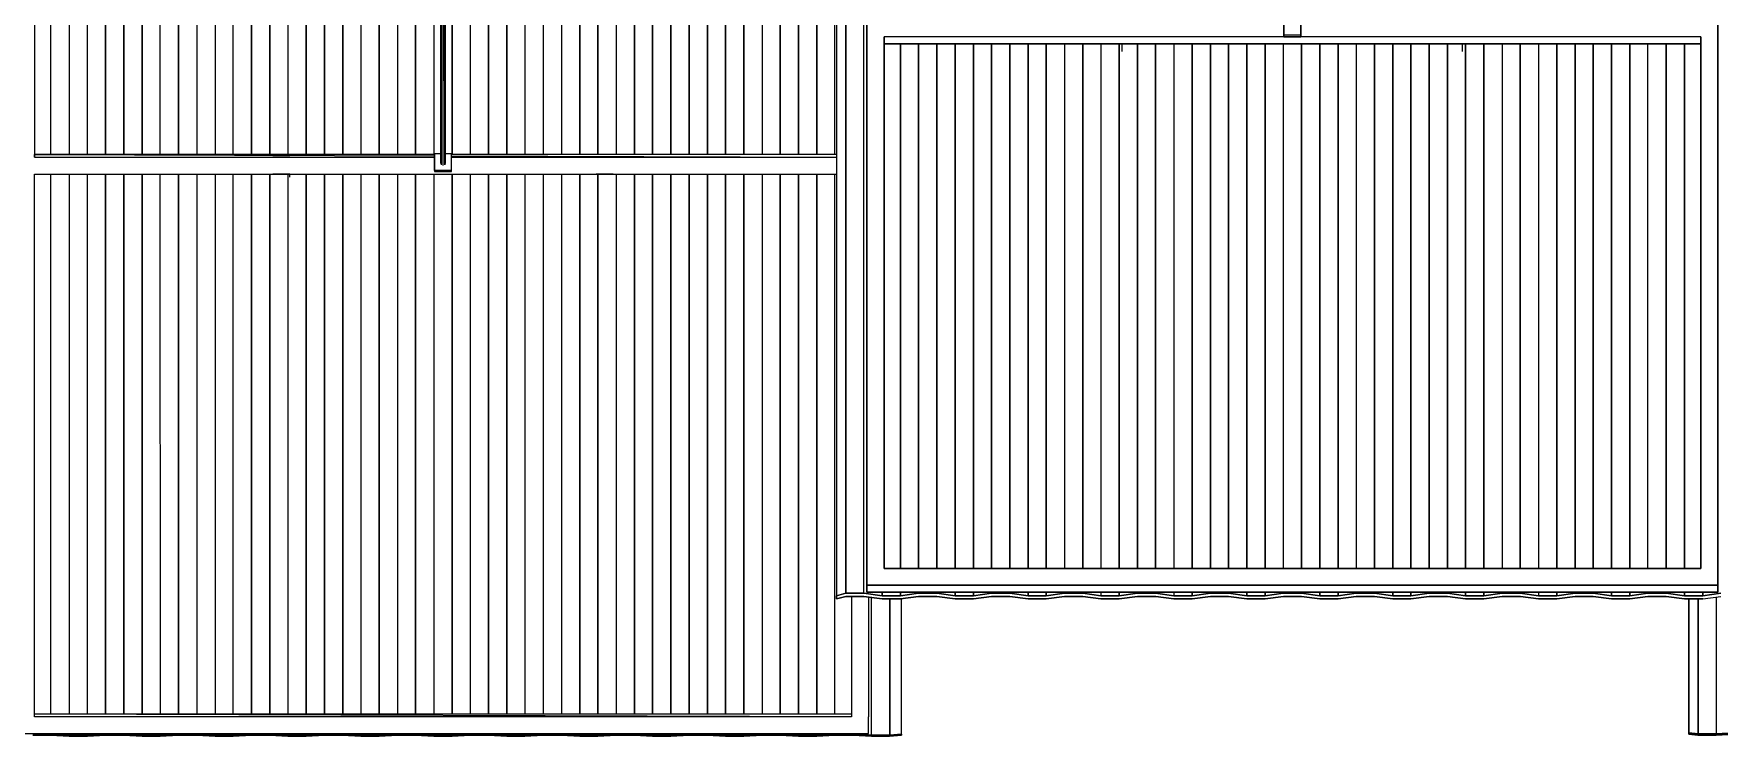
# Model space of a CAD drawing. Extents: x -32 to 51.8, y -51.6 to -5.5.
# Drawn here: x 5.35 to 13.27, y -51.56 to -48.26 of the extents above; entities that cross this region are included whole.
import ezdxf

# ---------------------------------------------------------------- set-up
doc = ezdxf.new("R2010")
doc.units = 0
doc.header["$MEASUREMENT"] = 0
doc.layers.get('0').update_dxf_attribs({"linetype": 'CONTINUOUS'})
doc.layers.add('hachures', color=5, linetype='CONTINUOUS')

msp = doc.modelspace()

# ---------------------------------------------------------------- linework, layer by layer
for p, q in [((9.1226, -43.7307), (9.1226, -50.9044)), ((9.1661, -50.8926), (9.1661, -43.7432)), ((7.2617, -44.4815), (7.2617, -48.8719)), ((7.2618, -44.4815), (7.265, -48.8787)), ((7.265, -44.4815), (7.265, -48.8787)), ((7.2651, -44.4815), (7.2729, -48.8816)), ((7.273, -44.4815), (7.2729, -48.8816)), ((7.2809, -48.8787), (7.2731, -44.4815)), ((7.2809, -44.4815), (7.2809, -48.8787)), ((7.2842, -48.8719), (7.2809, -44.4815)), ((7.2842, -48.8719), (7.2842, -44.4815)), ((5.3528, -46.2122), (5.3528, -48.8425)), ((7.3157, -46.2122), (7.3157, -48.83)), ((9.1157, -48.83), (9.1157, -46.2122)), ((9.2662, -48.2774), (9.2662, -48.1993)), ((9.2662, -48.1993), (9.2662, -48.2774)), ((9.2662, -48.2316), (9.2662, -48.3097)), ((9.2662, -48.3097), (9.2662, -48.2316)), ((11.2262, -48.2683), (11.2262, -48.1902)), ((11.2262, -48.1902), (11.2262, -48.2683)), ((11.2262, -48.1993), (11.2262, -48.2774)), ((11.3062, -48.1902), (11.3062, -48.2683)), ((11.3062, -48.2683), (11.3062, -48.1902)), ((13.2662, -48.2774), (13.2662, -48.1993)), ((13.2662, -48.1993), (13.2662, -48.2775)), ((9.2662, -50.7768), (9.2662, -48.2774)), ((9.2662, -48.2774), (9.2662, -50.7768)), ((9.2662, -48.3097), (9.2662, -50.8091)), ((9.2662, -50.8091), (9.2662, -48.3097)), ((13.1862, -48.2774), (9.3462, -48.2774)), ((9.3462, -48.2774), (9.3462, -50.7768)), ((9.3462, -50.7768), (9.3462, -48.2774)), ((13.1862, -48.3097), (9.3462, -48.3097)), ((9.3462, -48.3097), (13.1862, -48.3097)), ((10.4662, -48.3457), (10.4662, -48.3097)), ((10.5462, -48.3097), (10.4662, -48.3097)), ((11.2262, -48.2774), (11.2262, -48.2683)), ((11.2262, -48.2683), (11.3062, -48.2683)), ((11.2262, -48.2683), (11.2262, -48.2774)), ((11.2262, -48.2774), (11.3062, -48.2774)), ((11.3062, -48.2683), (11.3062, -48.2774)), ((11.3062, -48.2774), (11.3062, -48.2683)), ((11.9862, -48.3097), (12.0662, -48.3097)), ((12.0662, -48.3097), (11.9862, -48.3097)), ((12.0662, -48.3457), (12.0662, -48.3097)), ((13.1862, -50.7768), (13.1862, -48.2774)), ((13.1862, -48.2774), (13.1862, -48.3097)), ((13.1862, -48.3097), (13.1862, -48.2774)), ((13.1862, -48.2774), (13.1862, -50.7768)), ((13.1862, -48.3097), (13.1862, -50.7768)), ((13.1862, -50.7768), (13.1862, -48.3097)), ((13.2662, -50.7768), (13.2662, -48.2774)), ((13.2662, -48.2775), (13.2662, -50.7769)), ((7.2328, -48.83), (5.3528, -48.83)), ((5.3528, -48.83), (7.2328, -48.8361)), ((5.3528, -48.8425), (5.3528, -48.83)), ((5.3528, -48.8425), (7.2328, -48.8425)), ((6.4728, -48.8425), (6.5528, -48.8425)), ((6.5528, -48.8425), (6.4728, -48.8425)), ((7.2617, -48.8265), (7.2328, -48.8265)), ((7.2328, -48.8265), (7.2328, -48.9062)), ((7.2328, -48.9062), (7.2328, -48.8265)), ((7.3128, -48.8265), (7.2842, -48.8265)), ((7.3128, -48.9062), (7.3128, -48.8265)), ((9.1226, -48.83), (7.3128, -48.83)), ((7.3128, -48.8364), (9.1226, -48.8422)), ((7.3128, -48.8425), (9.1226, -48.8425)), ((7.9928, -48.8425), (8.0728, -48.8425)), ((7.9928, -48.8425), (7.9928, -48.8425)), ((5.3528, -48.9222), (9.1226, -48.9222)), ((5.3528, -51.4727), (5.3528, -48.9222)), ((6.5528, -48.9222), (6.4728, -48.9222)), ((6.5528, -48.9361), (6.5528, -48.9222)), ((7.2328, -48.9062), (7.2328, -48.9097)), ((7.2328, -48.9062), (7.3128, -48.9062)), ((7.3128, -48.9062), (7.2328, -48.9062)), ((7.2328, -48.9097), (7.3128, -48.9097)), ((7.3128, -48.9097), (7.2328, -48.9097)), ((7.3128, -48.9097), (7.3128, -48.9062)), ((8.0728, -48.9222), (7.9928, -48.9222)), ((9.2662, -50.855), (9.2662, -50.7768)), ((9.2662, -50.7768), (9.2662, -50.855)), ((9.3462, -50.7768), (13.1862, -50.7768)), ((13.1862, -50.7768), (9.3462, -50.7768)), ((13.2662, -50.855), (13.2662, -50.7768)), ((13.2662, -50.7769), (13.2662, -50.855)), ((9.2662, -50.8091), (9.2662, -50.8873)), ((9.2662, -50.8873), (9.2662, -50.8091)), ((9.3462, -50.855), (9.2662, -50.855)), ((9.2662, -50.855), (9.2662, -50.8873)), ((9.2662, -50.8873), (9.2662, -50.855)), ((9.2662, -50.855), (9.3462, -50.855)), ((13.1862, -50.855), (9.3462, -50.855)), ((9.3462, -50.855), (13.1862, -50.855)), ((13.2662, -50.855), (13.1862, -50.855)), ((13.1862, -50.855), (13.2662, -50.855)), ((13.2662, -50.8873), (13.2662, -50.855)), ((13.2662, -50.855), (13.2662, -50.8873)), ((9.1226, -50.9044), (9.1661, -50.8926)), ((9.1661, -50.8926), (9.1226, -50.9044)), ((9.1227, -50.9194), (9.1226, -50.9044)), ((9.1226, -50.9044), (9.1227, -50.9195)), ((9.1662, -50.9077), (9.1227, -50.9194)), ((9.1227, -50.9195), (9.1662, -50.9077)), ((9.1227, -50.9194), (9.1227, -50.9195)), ((9.1661, -50.8926), (9.2518, -50.8926)), ((9.2518, -50.8926), (9.1661, -50.8926)), ((9.1661, -50.8926), (9.1661, -50.8926)), ((9.2519, -50.9077), (9.1662, -50.9077)), ((9.1662, -50.9077), (9.1662, -50.9077)), ((9.1662, -50.9077), (9.2519, -50.9077)), ((9.1928, -50.9077), (9.1928, -51.4602)), ((9.2518, -50.8926), (9.3375, -50.9044)), ((9.3375, -50.9044), (9.2518, -50.8926)), ((9.3376, -50.9194), (9.2519, -50.9077)), ((9.2519, -50.9077), (9.2519, -50.9077)), ((9.2519, -50.9077), (9.3376, -50.9195)), ((9.2662, -50.8873), (9.3462, -50.8873)), ((9.3462, -50.8873), (9.2662, -50.8873)), ((9.2728, -50.9106), (9.2728, -51.4727)), ((9.3375, -50.9044), (9.4232, -50.9044)), ((9.4232, -50.9044), (9.3375, -50.9044)), ((9.3375, -50.9044), (9.3375, -50.9044)), ((9.4234, -50.9194), (9.3376, -50.9194)), ((9.3376, -50.9195), (9.3376, -50.9194)), ((9.3376, -50.9195), (9.4234, -50.9195)), ((9.3462, -50.8873), (13.1862, -50.8873)), ((13.1862, -50.8873), (9.3462, -50.8873)), ((9.3728, -51.5591), (9.3728, -50.9195)), ((9.4232, -50.9044), (9.5089, -50.8926)), ((9.5089, -50.8926), (9.4232, -50.9044)), ((9.4232, -50.9044), (9.4232, -50.9044)), ((9.5091, -50.9077), (9.4234, -50.9194)), ((9.4234, -50.9195), (9.5091, -50.9077)), ((9.4234, -50.9194), (9.4234, -50.9195)), ((9.4281, -51.5545), (9.4281, -50.9188)), ((9.5089, -50.8926), (9.5947, -50.8926)), ((9.5947, -50.8926), (9.5089, -50.8926)), ((9.5089, -50.8926), (9.5089, -50.8926)), ((9.5948, -50.9077), (9.5091, -50.9077)), ((9.5091, -50.9077), (9.5091, -50.9077)), ((9.5091, -50.9077), (9.5091, -50.9077)), ((9.5091, -50.9077), (9.5948, -50.9077)), ((9.5947, -50.8926), (9.6804, -50.9044)), ((9.5947, -50.8926), (9.5947, -50.8926)), ((9.6804, -50.9044), (9.5947, -50.8926)), ((9.6805, -50.9194), (9.5948, -50.9077)), ((9.5948, -50.9077), (9.5948, -50.9077)), ((9.5948, -50.9077), (9.6805, -50.9195)), ((9.5948, -50.9077), (9.5948, -50.9077)), ((9.6804, -50.9044), (9.7661, -50.9044)), ((9.6804, -50.9044), (9.6804, -50.9044)), ((9.7661, -50.9044), (9.6804, -50.9044)), ((9.7662, -50.9194), (9.6805, -50.9194)), ((9.6805, -50.9195), (9.6805, -50.9194)), ((9.6805, -50.9194), (9.6805, -50.9195)), ((9.6805, -50.9195), (9.7662, -50.9195)), ((9.7661, -50.9044), (9.8518, -50.8926)), ((9.8518, -50.8926), (9.7661, -50.9044)), ((9.7661, -50.9044), (9.7661, -50.9044)), ((9.8519, -50.9077), (9.7662, -50.9194)), ((9.7662, -50.9195), (9.8519, -50.9077)), ((9.7662, -50.9195), (9.7662, -50.9194)), ((9.7662, -50.9194), (9.7662, -50.9195)), ((9.8518, -50.8926), (9.9375, -50.8926)), ((9.8518, -50.8926), (9.8518, -50.8926)), ((9.9375, -50.8926), (9.8518, -50.8926)), ((9.9376, -50.9077), (9.8519, -50.9077)), ((9.8519, -50.9077), (9.8519, -50.9077)), ((9.8519, -50.9077), (9.9376, -50.9077)), ((9.9375, -50.8926), (10.0232, -50.9044)), ((9.9375, -50.8926), (9.9375, -50.8926)), ((10.0232, -50.9044), (9.9375, -50.8926)), ((10.0234, -50.9194), (9.9376, -50.9077)), ((9.9376, -50.9077), (9.9376, -50.9077)), ((9.9376, -50.9077), (9.9376, -50.9077)), ((9.9376, -50.9077), (10.0234, -50.9195)), ((10.0232, -50.9044), (10.1089, -50.9044)), ((10.0232, -50.9044), (10.0232, -50.9044)), ((10.1089, -50.9044), (10.0232, -50.9044)), ((10.1091, -50.9194), (10.0234, -50.9194)), ((10.0234, -50.9195), (10.0234, -50.9194)), ((10.0234, -50.9194), (10.0234, -50.9195)), ((10.0234, -50.9195), (10.1091, -50.9195)), ((10.1089, -50.9044), (10.1947, -50.8926)), ((10.1947, -50.8926), (10.1089, -50.9044)), ((10.1089, -50.9044), (10.1089, -50.9044)), ((10.1948, -50.9077), (10.1091, -50.9194)), ((10.1091, -50.9195), (10.1948, -50.9077)), ((10.1091, -50.9195), (10.1091, -50.9194)), ((10.1091, -50.9194), (10.1091, -50.9195)), ((10.1947, -50.8926), (10.2804, -50.8926)), ((10.2804, -50.8926), (10.1947, -50.8926)), ((10.2805, -50.9077), (10.1948, -50.9077)), ((10.1948, -50.9077), (10.1948, -50.9077)), ((10.1948, -50.9077), (10.2805, -50.9077)), ((10.2804, -50.8926), (10.3661, -50.9044)), ((10.2804, -50.8926), (10.2804, -50.8926)), ((10.3661, -50.9044), (10.2804, -50.8926)), ((10.3662, -50.9194), (10.2805, -50.9077)), ((10.2805, -50.9077), (10.2805, -50.9077)), ((10.2805, -50.9077), (10.2805, -50.9077)), ((10.2805, -50.9077), (10.3662, -50.9195)), ((10.3661, -50.9044), (10.4518, -50.9044)), ((10.4518, -50.9044), (10.3661, -50.9044)), ((10.4519, -50.9194), (10.3662, -50.9194)), ((10.3662, -50.9195), (10.3662, -50.9194)), ((10.3662, -50.9194), (10.3662, -50.9195)), ((10.3662, -50.9195), (10.4519, -50.9195)), ((10.4518, -50.9044), (10.5375, -50.8926)), ((10.5375, -50.8926), (10.4518, -50.9044)), ((10.4518, -50.9044), (10.4518, -50.9044)), ((10.5376, -50.9077), (10.4519, -50.9194)), ((10.4519, -50.9195), (10.5376, -50.9077)), ((10.4519, -50.9195), (10.4519, -50.9194)), ((10.4519, -50.9194), (10.4519, -50.9195)), ((10.5375, -50.8926), (10.6232, -50.8926)), ((10.5375, -50.8926), (10.5375, -50.8926)), ((10.6232, -50.8926), (10.5375, -50.8926)), ((10.6234, -50.9077), (10.5376, -50.9077)), ((10.5376, -50.9077), (10.5376, -50.9077)), ((10.5376, -50.9077), (10.5376, -50.9077)), ((10.5376, -50.9077), (10.6234, -50.9077)), ((10.6232, -50.8926), (10.709, -50.9044)), ((10.6232, -50.8926), (10.6232, -50.8926)), ((10.709, -50.9044), (10.6232, -50.8926)), ((10.7091, -50.9194), (10.6234, -50.9077)), ((10.6234, -50.9077), (10.6234, -50.9077)), ((10.6234, -50.9077), (10.6234, -50.9077)), ((10.6234, -50.9077), (10.7091, -50.9195)), ((10.709, -50.9044), (10.7947, -50.9044)), ((10.7947, -50.9044), (10.709, -50.9044)), ((10.7948, -50.9194), (10.7091, -50.9194)), ((10.7091, -50.9195), (10.7091, -50.9194)), ((10.7091, -50.9194), (10.7091, -50.9195)), ((10.7091, -50.9195), (10.7948, -50.9195)), ((10.7947, -50.9044), (10.8804, -50.8926)), ((10.8804, -50.8926), (10.7947, -50.9044)), ((10.7947, -50.9044), (10.7947, -50.9044)), ((10.8805, -50.9077), (10.7948, -50.9194)), ((10.7948, -50.9195), (10.8805, -50.9077)), ((10.7948, -50.9195), (10.7948, -50.9194)), ((10.7948, -50.9194), (10.7948, -50.9195)), ((10.8804, -50.8926), (10.9661, -50.8926)), ((10.8804, -50.8926), (10.8804, -50.8926)), ((10.9661, -50.8926), (10.8804, -50.8926)), ((10.9662, -50.9077), (10.8805, -50.9077)), ((10.8805, -50.9077), (10.8805, -50.9077)), ((10.8805, -50.9077), (10.8805, -50.9077)), ((10.8805, -50.9077), (10.9662, -50.9077)), ((10.9661, -50.8926), (11.0518, -50.9044)), ((10.9661, -50.8926), (10.9661, -50.8926)), ((11.0518, -50.9044), (10.9661, -50.8926)), ((11.0519, -50.9194), (10.9662, -50.9077)), ((10.9662, -50.9077), (10.9662, -50.9077)), ((10.9662, -50.9077), (10.9662, -50.9077)), ((10.9662, -50.9077), (11.0519, -50.9195)), ((11.0518, -50.9044), (11.1375, -50.9044)), ((11.0518, -50.9044), (11.0518, -50.9044)), ((11.1375, -50.9044), (11.0518, -50.9044)), ((11.1376, -50.9194), (11.0519, -50.9194)), ((11.0519, -50.9195), (11.0519, -50.9194)), ((11.0519, -50.9195), (11.1376, -50.9195)), ((11.1375, -50.9044), (11.2232, -50.8926)), ((11.2232, -50.8926), (11.1375, -50.9044)), ((11.1375, -50.9044), (11.1375, -50.9044)), ((11.2234, -50.9077), (11.1376, -50.9194)), ((11.1376, -50.9195), (11.2234, -50.9077)), ((11.1376, -50.9195), (11.1376, -50.9194)), ((11.1376, -50.9194), (11.1376, -50.9195)), ((11.2232, -50.8926), (11.309, -50.8926)), ((11.309, -50.8926), (11.2232, -50.8926)), ((11.3091, -50.9077), (11.2234, -50.9077)), ((11.2234, -50.9077), (11.2234, -50.9077)), ((11.2234, -50.9077), (11.3091, -50.9077)), ((11.309, -50.8926), (11.3947, -50.9044)), ((11.309, -50.8926), (11.309, -50.8926)), ((11.3947, -50.9044), (11.309, -50.8926)), ((11.3948, -50.9195), (11.3091, -50.9077)), ((11.3091, -50.9077), (11.3091, -50.9077)), ((11.3091, -50.9077), (11.3091, -50.9077)), ((11.3091, -50.9077), (11.3948, -50.9195)), ((11.3947, -50.9044), (11.4804, -50.9044)), ((11.3947, -50.9044), (11.3947, -50.9044)), ((11.4804, -50.9044), (11.3947, -50.9044)), ((11.4805, -50.9195), (11.3948, -50.9195)), ((11.3948, -50.9195), (11.3948, -50.9195)), ((11.3948, -50.9195), (11.4805, -50.9195)), ((11.4804, -50.9044), (11.5661, -50.8926)), ((11.5661, -50.8926), (11.4804, -50.9044)), ((11.4804, -50.9044), (11.4804, -50.9044)), ((11.5662, -50.9077), (11.4805, -50.9195)), ((11.4805, -50.9195), (11.5662, -50.9077)), ((11.4805, -50.9195), (11.4805, -50.9195)), ((11.4805, -50.9195), (11.4805, -50.9195)), ((11.5661, -50.8926), (11.6518, -50.8926)), ((11.6518, -50.8926), (11.5661, -50.8926)), ((11.6519, -50.9077), (11.5662, -50.9077)), ((11.5662, -50.9077), (11.5662, -50.9077)), ((11.5662, -50.9077), (11.5662, -50.9077)), ((11.5662, -50.9077), (11.6519, -50.9077)), ((11.6518, -50.8926), (11.7375, -50.9044)), ((11.6518, -50.8926), (11.6518, -50.8926)), ((11.7375, -50.9044), (11.6518, -50.8926)), ((11.7376, -50.9195), (11.6519, -50.9077)), ((11.6519, -50.9077), (11.6519, -50.9077)), ((11.6519, -50.9077), (11.6519, -50.9077)), ((11.6519, -50.9077), (11.7376, -50.9195)), ((11.7375, -50.9044), (11.8232, -50.9044)), ((11.7375, -50.9044), (11.7375, -50.9044)), ((11.8232, -50.9044), (11.7375, -50.9044)), ((11.8234, -50.9195), (11.7376, -50.9195)), ((11.7376, -50.9195), (11.7376, -50.9195)), ((11.7376, -50.9195), (11.8234, -50.9195)), ((11.8232, -50.9044), (11.909, -50.8926)), ((11.909, -50.8926), (11.8232, -50.9044)), ((11.8232, -50.9044), (11.8232, -50.9044)), ((11.9091, -50.9077), (11.8234, -50.9195)), ((11.8234, -50.9195), (11.9091, -50.9077)), ((11.8234, -50.9195), (11.8234, -50.9195)), ((11.8234, -50.9195), (11.8234, -50.9195)), ((11.909, -50.8926), (11.9947, -50.8926)), ((11.909, -50.8926), (11.909, -50.8926)), ((11.9947, -50.8926), (11.909, -50.8926)), ((11.9948, -50.9077), (11.9091, -50.9077)), ((11.9091, -50.9077), (11.9091, -50.9077)), ((11.9091, -50.9077), (11.9091, -50.9077)), ((11.9091, -50.9077), (11.9948, -50.9077)), ((11.9947, -50.8926), (12.0804, -50.9044)), ((11.9947, -50.8926), (11.9947, -50.8926)), ((12.0804, -50.9044), (11.9947, -50.8926)), ((12.0805, -50.9195), (11.9948, -50.9077)), ((11.9948, -50.9077), (11.9948, -50.9077)), ((11.9948, -50.9077), (11.9948, -50.9077)), ((11.9948, -50.9077), (12.0805, -50.9195)), ((12.0804, -50.9044), (12.1661, -50.9044)), ((12.0804, -50.9044), (12.0804, -50.9044)), ((12.1661, -50.9044), (12.0804, -50.9044)), ((12.1662, -50.9195), (12.0805, -50.9195)), ((12.0805, -50.9195), (12.0805, -50.9195)), ((12.0805, -50.9195), (12.0805, -50.9195)), ((12.0805, -50.9195), (12.1662, -50.9195)), ((12.1661, -50.9044), (12.2518, -50.8926)), ((12.2518, -50.8926), (12.1661, -50.9044)), ((12.1661, -50.9044), (12.1661, -50.9044)), ((12.2519, -50.9077), (12.1662, -50.9195)), ((12.1662, -50.9195), (12.2519, -50.9077)), ((12.1662, -50.9195), (12.1662, -50.9195)), ((12.1662, -50.9195), (12.1662, -50.9195)), ((12.2518, -50.8926), (12.3375, -50.8926)), ((12.3375, -50.8926), (12.2518, -50.8926)), ((12.3376, -50.9077), (12.2519, -50.9077)), ((12.2519, -50.9077), (12.2519, -50.9077)), ((12.2519, -50.9077), (12.3376, -50.9077)), ((12.3375, -50.8926), (12.4232, -50.9044)), ((12.3375, -50.8926), (12.3375, -50.8926)), ((12.4232, -50.9044), (12.3375, -50.8926)), ((12.4234, -50.9195), (12.3376, -50.9077)), ((12.3376, -50.9077), (12.3376, -50.9077)), ((12.3376, -50.9077), (12.3376, -50.9077)), ((12.3376, -50.9077), (12.4234, -50.9195)), ((12.4232, -50.9044), (12.509, -50.9044)), ((12.509, -50.9044), (12.4232, -50.9044)), ((12.5091, -50.9195), (12.4234, -50.9195)), ((12.4234, -50.9195), (12.4234, -50.9195)), ((12.4234, -50.9195), (12.4234, -50.9195)), ((12.4234, -50.9195), (12.5091, -50.9195)), ((12.509, -50.9044), (12.5947, -50.8926)), ((12.5947, -50.8926), (12.509, -50.9044)), ((12.509, -50.9044), (12.509, -50.9044)), ((12.5948, -50.9077), (12.5091, -50.9195)), ((12.5091, -50.9195), (12.5948, -50.9077)), ((12.5091, -50.9195), (12.5091, -50.9195)), ((12.5091, -50.9195), (12.5091, -50.9195)), ((12.5947, -50.8926), (12.6804, -50.8926)), ((12.5947, -50.8926), (12.5947, -50.8926)), ((12.6804, -50.8926), (12.5947, -50.8926)), ((12.6805, -50.9077), (12.5948, -50.9077)), ((12.5948, -50.9077), (12.5948, -50.9077)), ((12.5948, -50.9077), (12.5948, -50.9077)), ((12.5948, -50.9077), (12.6805, -50.9077)), ((12.6804, -50.8926), (12.7661, -50.9044)), ((12.6804, -50.8926), (12.6804, -50.8926)), ((12.7661, -50.9044), (12.6804, -50.8926)), ((12.7662, -50.9195), (12.6805, -50.9077)), ((12.6805, -50.9077), (12.6805, -50.9077)), ((12.6805, -50.9077), (12.6805, -50.9077)), ((12.6805, -50.9077), (12.7662, -50.9195)), ((12.7661, -50.9044), (12.8518, -50.9044)), ((12.7661, -50.9044), (12.7661, -50.9044)), ((12.8518, -50.9044), (12.7661, -50.9044)), ((12.8519, -50.9195), (12.7662, -50.9195)), ((12.7662, -50.9195), (12.7662, -50.9195)), ((12.7662, -50.9195), (12.7662, -50.9195)), ((12.7662, -50.9195), (12.8519, -50.9195)), ((12.8518, -50.9044), (12.9375, -50.8926)), ((12.9375, -50.8926), (12.8518, -50.9044)), ((12.8518, -50.9044), (12.8518, -50.9044)), ((12.9376, -50.9077), (12.8519, -50.9195)), ((12.8519, -50.9195), (12.9376, -50.9077)), ((12.8519, -50.9195), (12.8519, -50.9195)), ((12.8519, -50.9195), (12.8519, -50.9195)), ((12.9375, -50.8926), (13.0232, -50.8926)), ((13.0232, -50.8926), (12.9375, -50.8926)), ((13.0234, -50.9077), (12.9376, -50.9077)), ((12.9376, -50.9077), (12.9376, -50.9077)), ((12.9376, -50.9077), (13.0234, -50.9077)), ((13.0232, -50.8926), (13.109, -50.9044)), ((13.0232, -50.8926), (13.0232, -50.8926)), ((13.109, -50.9044), (13.0232, -50.8926)), ((13.1091, -50.9195), (13.0234, -50.9077)), ((13.0234, -50.9077), (13.0234, -50.9077)), ((13.0234, -50.9077), (13.0234, -50.9077)), ((13.0234, -50.9077), (13.1091, -50.9195)), ((13.109, -50.9044), (13.1947, -50.9044)), ((13.109, -50.9044), (13.109, -50.9044)), ((13.1947, -50.9044), (13.109, -50.9044)), ((13.1948, -50.9195), (13.1091, -50.9195)), ((13.1091, -50.9195), (13.1091, -50.9195)), ((13.1091, -50.9195), (13.1091, -50.9195)), ((13.1091, -50.9195), (13.1948, -50.9195)), ((13.1292, -51.5549), (13.1292, -50.9195)), ((13.1294, -50.9195), (13.1294, -51.5483)), ((13.1294, -51.5483), (13.1294, -50.9195)), ((13.1728, -51.5534), (13.1728, -50.9195)), ((13.1862, -50.8873), (13.2662, -50.8873)), ((13.2662, -50.8873), (13.1862, -50.8873)), ((13.1947, -50.9044), (13.2804, -50.8926)), ((13.2804, -50.8926), (13.1947, -50.9044)), ((13.1947, -50.9044), (13.1947, -50.9044)), ((13.1948, -50.9195), (13.2805, -50.9077)), ((13.1948, -50.9195), (13.1948, -50.9195)), ((13.1948, -50.9195), (13.1948, -50.9195)), ((13.2662, -50.8873), (13.2662, -50.8873)), ((13.2662, -50.8873), (13.2662, -50.8873)), ((9.1928, -51.4602), (5.3528, -51.4602)), ((9.1928, -51.4727), (5.3528, -51.4602)), ((5.3528, -51.4727), (5.3528, -51.4602)), ((9.1928, -51.4727), (5.3528, -51.4727)), ((9.1928, -51.4602), (9.1928, -51.4727)), ((9.2728, -51.5524), (9.2728, -51.4727)), ((5.2728, -51.5524), (5.3528, -51.5524)), ((5.4298, -51.5603), (5.3441, -51.5603)), ((5.3441, -51.5604), (5.4298, -51.5604)), ((5.3443, -51.5545), (5.43, -51.5545)), ((5.43, -51.5545), (5.3443, -51.5545)), ((5.3528, -51.5524), (9.1928, -51.5524)), ((5.5156, -51.5649), (5.4298, -51.5603)), ((5.4298, -51.5604), (5.4298, -51.5603)), ((5.4298, -51.5603), (5.4298, -51.5604)), ((5.4298, -51.5604), (5.5156, -51.5649)), ((5.43, -51.5545), (5.5157, -51.559)), ((5.5157, -51.5591), (5.43, -51.5545)), ((5.6013, -51.5649), (5.5156, -51.5649)), ((5.5156, -51.5649), (5.5156, -51.5649)), ((5.5156, -51.5649), (5.5156, -51.5649)), ((5.5156, -51.5649), (5.6013, -51.5649)), ((5.5157, -51.559), (5.6014, -51.559)), ((5.6014, -51.5591), (5.5157, -51.5591)), ((5.687, -51.5603), (5.6013, -51.5649)), ((5.6013, -51.5649), (5.687, -51.5604)), ((5.6013, -51.5649), (5.6013, -51.5649)), ((5.6013, -51.5649), (5.6013, -51.5649)), ((5.6014, -51.559), (5.6871, -51.5545)), ((5.6871, -51.5545), (5.6014, -51.5591)), ((5.7727, -51.5603), (5.687, -51.5603)), ((5.687, -51.5604), (5.687, -51.5603)), ((5.687, -51.5604), (5.7727, -51.5604)), ((5.6871, -51.5545), (5.7728, -51.5545)), ((5.7728, -51.5545), (5.6871, -51.5545)), ((5.8584, -51.5649), (5.7727, -51.5603)), ((5.7727, -51.5604), (5.7727, -51.5603)), ((5.7727, -51.5603), (5.7727, -51.5604)), ((5.7727, -51.5604), (5.8584, -51.5649)), ((5.7728, -51.5545), (5.8585, -51.559)), ((5.8585, -51.5591), (5.7728, -51.5545)), ((5.9441, -51.5649), (5.8584, -51.5649)), ((5.8584, -51.5649), (5.8584, -51.5649)), ((5.8584, -51.5649), (5.9441, -51.5649)), ((5.8585, -51.559), (5.9443, -51.559)), ((5.9443, -51.5591), (5.8585, -51.5591)), ((6.0298, -51.5603), (5.9441, -51.5649)), ((5.9441, -51.5649), (6.0298, -51.5604)), ((5.9441, -51.5649), (5.9441, -51.5649)), ((5.9441, -51.5649), (5.9441, -51.5649)), ((5.9443, -51.559), (6.03, -51.5545)), ((6.03, -51.5545), (5.9443, -51.5591)), ((6.1156, -51.5603), (6.0298, -51.5603)), ((6.0298, -51.5604), (6.0298, -51.5603)), ((6.0298, -51.5603), (6.0298, -51.5604)), ((6.0298, -51.5604), (6.1156, -51.5604)), ((6.03, -51.5545), (6.1157, -51.5545)), ((6.1157, -51.5545), (6.03, -51.5545)), ((6.2013, -51.5649), (6.1156, -51.5603)), ((6.1156, -51.5603), (6.1156, -51.5604)), ((6.1156, -51.5604), (6.1156, -51.5603)), ((6.1156, -51.5604), (6.2013, -51.5649)), ((6.1157, -51.5545), (6.2014, -51.559)), ((6.2014, -51.5591), (6.1157, -51.5545)), ((6.287, -51.5649), (6.2013, -51.5649)), ((6.2013, -51.5649), (6.2013, -51.5649)), ((6.2013, -51.5649), (6.287, -51.5649)), ((6.2014, -51.559), (6.2871, -51.559)), ((6.2871, -51.5591), (6.2014, -51.5591)), ((6.3727, -51.5603), (6.287, -51.5649)), ((6.287, -51.5649), (6.3727, -51.5604)), ((6.287, -51.5649), (6.287, -51.5649)), ((6.287, -51.5649), (6.287, -51.5649)), ((6.2871, -51.559), (6.3728, -51.5545)), ((6.3728, -51.5545), (6.2871, -51.5591)), ((6.4584, -51.5603), (6.3727, -51.5603)), ((6.3727, -51.5604), (6.3727, -51.5603)), ((6.3727, -51.5603), (6.3727, -51.5604)), ((6.3727, -51.5604), (6.4584, -51.5604)), ((6.3728, -51.5545), (6.4585, -51.5545)), ((6.4585, -51.5545), (6.3728, -51.5545)), ((6.5441, -51.5649), (6.4584, -51.5603)), ((6.4584, -51.5603), (6.4584, -51.5604)), ((6.4584, -51.5604), (6.4584, -51.5603)), ((6.4584, -51.5604), (6.5441, -51.5649)), ((6.4585, -51.5545), (6.5443, -51.559)), ((6.5443, -51.5591), (6.4585, -51.5545)), ((6.6298, -51.5649), (6.5441, -51.5649)), ((6.5441, -51.5649), (6.5441, -51.5649)), ((6.5441, -51.5649), (6.6298, -51.5649)), ((6.5443, -51.559), (6.63, -51.559)), ((6.63, -51.5591), (6.5443, -51.5591)), ((6.7156, -51.5603), (6.6298, -51.5649)), ((6.6298, -51.5649), (6.7156, -51.5604)), ((6.6298, -51.5649), (6.6298, -51.5649)), ((6.63, -51.559), (6.7157, -51.5545)), ((6.7157, -51.5545), (6.63, -51.5591)), ((6.8013, -51.5603), (6.7156, -51.5603)), ((6.7156, -51.5603), (6.7156, -51.5604)), ((6.7156, -51.5604), (6.8013, -51.5604)), ((6.7157, -51.5545), (6.8014, -51.5545)), ((6.8014, -51.5545), (6.7157, -51.5545)), ((6.887, -51.5649), (6.8013, -51.5603)), ((6.8013, -51.5604), (6.8013, -51.5603)), ((6.8013, -51.5603), (6.8013, -51.5604)), ((6.8013, -51.5604), (6.887, -51.5649)), ((6.8014, -51.5545), (6.8871, -51.5591)), ((6.8871, -51.5591), (6.8014, -51.5545)), ((6.9727, -51.5649), (6.887, -51.5649)), ((6.887, -51.5649), (6.887, -51.5649)), ((6.887, -51.5649), (6.9727, -51.5649)), ((6.8871, -51.5591), (6.9728, -51.5591)), ((6.9728, -51.5591), (6.8871, -51.5591)), ((7.0584, -51.5603), (6.9727, -51.5649)), ((6.9727, -51.5649), (7.0584, -51.5604)), ((6.9727, -51.5649), (6.9727, -51.5649)), ((6.9727, -51.5649), (6.9727, -51.5649)), ((6.9728, -51.5591), (7.0585, -51.5545)), ((7.0585, -51.5545), (6.9728, -51.5591)), ((7.1441, -51.5603), (7.0584, -51.5603)), ((7.0584, -51.5604), (7.0584, -51.5603)), ((7.0584, -51.5604), (7.1441, -51.5604)), ((7.0585, -51.5545), (7.1443, -51.5545)), ((7.1443, -51.5545), (7.0585, -51.5545)), ((7.2298, -51.5649), (7.1441, -51.5603)), ((7.1441, -51.5604), (7.1441, -51.5603)), ((7.1441, -51.5604), (7.2298, -51.5649)), ((7.1443, -51.5545), (7.23, -51.5591)), ((7.23, -51.5591), (7.1443, -51.5545)), ((7.3156, -51.5649), (7.2298, -51.5649)), ((7.2298, -51.5649), (7.2298, -51.5649)), ((7.2298, -51.5649), (7.3156, -51.5649)), ((7.23, -51.5591), (7.3157, -51.5591)), ((7.3157, -51.5591), (7.23, -51.5591)), ((7.4013, -51.5603), (7.3156, -51.5649)), ((7.3156, -51.5649), (7.4013, -51.5604)), ((7.3156, -51.5649), (7.3156, -51.5649)), ((7.3157, -51.5591), (7.4014, -51.5545)), ((7.4014, -51.5545), (7.3157, -51.5591)), ((7.487, -51.5603), (7.4013, -51.5603)), ((7.4013, -51.5603), (7.4013, -51.5604)), ((7.4013, -51.5604), (7.487, -51.5604)), ((7.4014, -51.5545), (7.4871, -51.5545)), ((7.4871, -51.5545), (7.4014, -51.5545)), ((7.5727, -51.5649), (7.487, -51.5603)), ((7.487, -51.5604), (7.487, -51.5603)), ((7.487, -51.5604), (7.5727, -51.5649)), ((7.4871, -51.5545), (7.5728, -51.5591)), ((7.5728, -51.5591), (7.4871, -51.5545)), ((7.6584, -51.5649), (7.5727, -51.5649)), ((7.5727, -51.5649), (7.5727, -51.5649)), ((7.5727, -51.5649), (7.5727, -51.5649)), ((7.5727, -51.5649), (7.6584, -51.5649)), ((7.5728, -51.5591), (7.6585, -51.5591)), ((7.6585, -51.5591), (7.5728, -51.5591)), ((7.7441, -51.5603), (7.6584, -51.5649)), ((7.6584, -51.5649), (7.7441, -51.5604)), ((7.6584, -51.5649), (7.6584, -51.5649)), ((7.6584, -51.5649), (7.6584, -51.5649)), ((7.6585, -51.5591), (7.7443, -51.5545)), ((7.7443, -51.5545), (7.6585, -51.5591)), ((7.8298, -51.5603), (7.7441, -51.5603)), ((7.7441, -51.5603), (7.7441, -51.5604)), ((7.7441, -51.5604), (7.8298, -51.5604)), ((7.7443, -51.5545), (7.83, -51.5545)), ((7.83, -51.5545), (7.7443, -51.5545)), ((7.9156, -51.5649), (7.8298, -51.5603)), ((7.8298, -51.5604), (7.8298, -51.5603)), ((7.8298, -51.5604), (7.9156, -51.5649)), ((7.83, -51.5545), (7.9157, -51.5591)), ((7.9157, -51.5591), (7.83, -51.5545)), ((8.0013, -51.5649), (7.9156, -51.5649)), ((7.9156, -51.5649), (7.9156, -51.5649)), ((7.9156, -51.5649), (8.0013, -51.5649)), ((7.9157, -51.5591), (8.0014, -51.5591)), ((8.0014, -51.5591), (7.9157, -51.5591)), ((8.087, -51.5603), (8.0013, -51.5649)), ((8.0013, -51.5649), (8.087, -51.5604)), ((8.0013, -51.5649), (8.0013, -51.5649)), ((8.0013, -51.5649), (8.0013, -51.5649)), ((8.0014, -51.5591), (8.0871, -51.5545)), ((8.0871, -51.5545), (8.0014, -51.5591)), ((8.1727, -51.5603), (8.087, -51.5603)), ((8.087, -51.5603), (8.087, -51.5604)), ((8.087, -51.5604), (8.1727, -51.5604)), ((8.087, -51.5604), (8.087, -51.5603)), ((8.0871, -51.5545), (8.1728, -51.5545)), ((8.1728, -51.5545), (8.0871, -51.5545)), ((8.2584, -51.5649), (8.1727, -51.5603)), ((8.1727, -51.5603), (8.1727, -51.5604)), ((8.1727, -51.5604), (8.2584, -51.5649)), ((8.1728, -51.5545), (8.2585, -51.5591)), ((8.2585, -51.5591), (8.1728, -51.5545)), ((8.3441, -51.5649), (8.2584, -51.5649)), ((8.2584, -51.5649), (8.2584, -51.5649)), ((8.2584, -51.5649), (8.2584, -51.5649)), ((8.2584, -51.5649), (8.3441, -51.5649)), ((8.2585, -51.5591), (8.3443, -51.5591)), ((8.3443, -51.5591), (8.2585, -51.5591)), ((8.4298, -51.5603), (8.3441, -51.5649)), ((8.3441, -51.5649), (8.4298, -51.5604)), ((8.3441, -51.5649), (8.3441, -51.5649)), ((8.3441, -51.5649), (8.3441, -51.5649)), ((8.3443, -51.5591), (8.43, -51.5545)), ((8.43, -51.5545), (8.3443, -51.5591)), ((8.5156, -51.5603), (8.4298, -51.5603)), ((8.4298, -51.5604), (8.4298, -51.5603)), ((8.4298, -51.5604), (8.5156, -51.5604)), ((8.43, -51.5545), (8.5157, -51.5545)), ((8.5157, -51.5545), (8.43, -51.5545)), ((8.6013, -51.5649), (8.5156, -51.5603)), ((8.5156, -51.5604), (8.5156, -51.5603)), ((8.5156, -51.5603), (8.5156, -51.5604)), ((8.5156, -51.5604), (8.6013, -51.5649)), ((8.5157, -51.5545), (8.6014, -51.5591)), ((8.6014, -51.5591), (8.5157, -51.5545)), ((8.687, -51.5649), (8.6013, -51.5649)), ((8.6013, -51.5649), (8.6013, -51.5649)), ((8.6013, -51.5649), (8.6013, -51.5649)), ((8.6013, -51.5649), (8.687, -51.5649)), ((8.6014, -51.5591), (8.6871, -51.5591)), ((8.6871, -51.5591), (8.6014, -51.5591)), ((8.7727, -51.5603), (8.687, -51.5649)), ((8.687, -51.5649), (8.7727, -51.5604)), ((8.687, -51.5649), (8.687, -51.5649)), ((8.687, -51.5649), (8.687, -51.5649)), ((8.6871, -51.5591), (8.7728, -51.5545)), ((8.7728, -51.5545), (8.6871, -51.5591)), ((8.8584, -51.5603), (8.7727, -51.5603)), ((8.7727, -51.5604), (8.7727, -51.5603)), ((8.7727, -51.5604), (8.8584, -51.5604)), ((8.7728, -51.5545), (8.8585, -51.5545)), ((8.8585, -51.5545), (8.7728, -51.5545)), ((8.9441, -51.5649), (8.8584, -51.5603)), ((8.8584, -51.5604), (8.8584, -51.5603)), ((8.8584, -51.5603), (8.8584, -51.5604)), ((8.8584, -51.5604), (8.9441, -51.5649)), ((8.8585, -51.5545), (8.9443, -51.5591)), ((8.9443, -51.5591), (8.8585, -51.5545)), ((9.0298, -51.5649), (8.9441, -51.5649)), ((8.9441, -51.5649), (8.9441, -51.5649)), ((8.9441, -51.5649), (9.0298, -51.5649)), ((8.9443, -51.5591), (9.03, -51.5591)), ((9.03, -51.5591), (8.9443, -51.5591)), ((9.1156, -51.5603), (9.0298, -51.5649)), ((9.0298, -51.5649), (9.1156, -51.5604)), ((9.0298, -51.5649), (9.0298, -51.5649)), ((9.0298, -51.5649), (9.0298, -51.5649)), ((9.03, -51.5591), (9.1157, -51.5545)), ((9.1157, -51.5545), (9.03, -51.5591)), ((9.2013, -51.5603), (9.1156, -51.5603)), ((9.1156, -51.5603), (9.1156, -51.5604)), ((9.1156, -51.5604), (9.2013, -51.5604)), ((9.1157, -51.5545), (9.2014, -51.5545)), ((9.2014, -51.5545), (9.1157, -51.5545)), ((9.1928, -51.5524), (9.2728, -51.5524)), ((9.287, -51.5649), (9.2013, -51.5603)), ((9.2013, -51.5604), (9.2013, -51.5603)), ((9.2013, -51.5604), (9.287, -51.5649)), ((9.2014, -51.5545), (9.2871, -51.5591)), ((9.2871, -51.5591), (9.2014, -51.5545)), ((9.3727, -51.5649), (9.287, -51.5649)), ((9.287, -51.5649), (9.287, -51.5649)), ((9.287, -51.5649), (9.3727, -51.5649)), ((9.2871, -51.5591), (9.3728, -51.5591)), ((9.3728, -51.5591), (9.2871, -51.5591)), ((9.3727, -51.5649), (9.428, -51.5604)), ((9.428, -51.5604), (9.3727, -51.5649)), ((9.4281, -51.5545), (9.3728, -51.5591)), ((9.3728, -51.5591), (9.4281, -51.5545)), ((9.4281, -51.5545), (9.428, -51.5604)), ((13.1292, -51.5548), (13.1294, -51.5483)), ((13.1294, -51.5483), (13.1292, -51.5549)), ((13.1727, -51.5599), (13.1292, -51.5548)), ((13.1292, -51.5549), (13.1727, -51.5599)), ((13.1294, -51.5483), (13.1728, -51.5534)), ((13.1294, -51.5483), (13.1294, -51.5483)), ((13.1728, -51.5534), (13.1294, -51.5483)), ((13.2584, -51.5599), (13.1727, -51.5599)), ((13.1727, -51.5599), (13.1727, -51.5599)), ((13.1727, -51.5599), (13.2584, -51.5599)), ((13.1728, -51.5534), (13.2585, -51.5534)), ((13.2585, -51.5534), (13.1728, -51.5534)), ((13.1728, -51.5534), (13.1728, -51.5534)), ((13.3441, -51.5548), (13.2584, -51.5599)), ((13.2584, -51.5599), (13.3441, -51.5549)), ((13.2584, -51.5599), (13.2584, -51.5599)), ((13.2585, -51.5534), (13.3443, -51.5483)), ((13.3443, -51.5483), (13.2585, -51.5534))]:
    msp.add_line(p, q)
at = {"layer": 'hachures'}
for p, q in [((9.1661, -43.7432), (9.1661, -50.8926)), ((9.2518, -50.8926), (9.2518, -43.768)), ((5.43, -48.83), (5.43, -46.2122)), ((5.5157, -46.2122), (5.5157, -48.83)), ((5.6014, -48.83), (5.6014, -46.2122)), ((5.6871, -46.2122), (5.6871, -48.83)), ((5.6871, -48.83), (5.6871, -46.2122)), ((5.7728, -46.2122), (5.7728, -48.83)), ((5.7728, -48.83), (5.7728, -46.2122)), ((5.8585, -48.83), (5.8585, -46.2122)), ((5.8585, -46.2122), (5.8585, -48.83)), ((5.9442, -48.83), (5.9442, -46.2122)), ((6.03, -46.2122), (6.03, -48.83)), ((6.03, -48.83), (6.03, -46.2122)), ((6.1157, -46.2122), (6.1157, -48.83)), ((6.2014, -46.2122), (6.2014, -48.83)), ((6.2871, -48.83), (6.2871, -46.2122)), ((6.3728, -46.2122), (6.3728, -48.83)), ((6.3728, -48.83), (6.3728, -46.2122)), ((6.4585, -48.83), (6.4585, -46.2122)), ((6.4585, -46.2122), (6.4585, -48.83)), ((6.5442, -46.2122), (6.5442, -48.83)), ((6.63, -46.2122), (6.63, -48.83)), ((6.63, -48.83), (6.63, -46.2122)), ((6.7157, -46.2122), (6.7157, -48.83)), ((6.7157, -48.83), (6.7157, -46.2122)), ((6.8014, -48.83), (6.8014, -46.2122)), ((6.8014, -46.2122), (6.8014, -48.83)), ((6.8871, -46.2122), (6.8871, -48.83)), ((6.9728, -46.2122), (6.9728, -48.83)), ((6.9728, -48.83), (6.9728, -46.2122)), ((7.0585, -46.2122), (7.0585, -48.83)), ((7.1442, -46.2122), (7.1442, -48.83)), ((7.1442, -48.83), (7.1442, -46.2122)), ((7.23, -46.2122), (7.23, -48.83)), ((7.3157, -48.83), (7.3157, -46.2122)), ((7.4014, -46.2122), (7.4014, -48.83)), ((7.4871, -46.2122), (7.4871, -48.83)), ((7.4871, -48.83), (7.4871, -46.2122)), ((7.5728, -48.83), (7.5728, -46.2122)), ((7.5728, -46.2122), (7.5728, -48.83)), ((7.6585, -48.83), (7.6585, -46.2122)), ((7.7442, -46.2122), (7.7442, -48.83)), ((7.83, -46.2122), (7.83, -48.83)), ((7.9157, -46.2122), (7.9157, -48.83)), ((7.9157, -48.83), (7.9157, -46.2122)), ((8.0014, -48.83), (8.0014, -46.2122)), ((8.0014, -46.2122), (8.0014, -48.83)), ((8.0871, -46.2122), (8.0871, -48.83)), ((8.1728, -46.2122), (8.1728, -48.83)), ((8.1728, -48.83), (8.1728, -46.2122)), ((8.2585, -46.2122), (8.2585, -48.83)), ((8.2585, -48.83), (8.2585, -46.2122)), ((8.3442, -46.2122), (8.3442, -48.83)), ((8.3442, -48.83), (8.3442, -46.2122)), ((8.43, -46.2122), (8.43, -48.83)), ((8.43, -48.83), (8.43, -46.2122)), ((8.5157, -46.2122), (8.5157, -48.83)), ((8.5157, -48.83), (8.5157, -46.2122)), ((8.6014, -46.2122), (8.6014, -48.83)), ((8.6014, -48.83), (8.6014, -46.2122)), ((8.6871, -48.83), (8.6871, -46.2122)), ((8.6871, -46.2122), (8.6871, -48.83)), ((8.7728, -46.2122), (8.7728, -48.83)), ((8.8585, -46.2122), (8.8585, -48.83)), ((8.8585, -48.83), (8.8585, -46.2122)), ((8.9442, -46.2122), (8.9442, -48.83)), ((8.9442, -48.83), (8.9442, -46.2122)), ((9.03, -48.83), (9.03, -46.2122)), ((9.03, -46.2122), (9.03, -48.83)), ((9.4232, -50.7768), (9.4232, -48.3097)), ((9.4232, -48.3097), (9.4232, -50.7768)), ((9.5089, -50.7768), (9.5089, -48.3097)), ((9.5089, -48.3097), (9.5089, -50.7768)), ((9.5947, -48.3097), (9.5947, -50.7768)), ((9.5947, -50.7768), (9.5947, -48.3097)), ((9.6804, -48.3097), (9.6804, -50.7768)), ((9.6804, -50.7768), (9.6804, -48.3097)), ((9.7661, -48.3097), (9.7661, -50.7768)), ((9.7661, -50.7768), (9.7661, -48.3097)), ((9.8518, -48.3097), (9.8518, -50.7768)), ((9.8518, -50.7768), (9.8518, -48.3097)), ((9.9375, -48.3097), (9.9375, -50.7768)), ((9.9375, -50.7768), (9.9375, -48.3097)), ((10.0232, -48.3097), (10.0232, -50.7768)), ((10.0232, -50.7768), (10.0232, -48.3097)), ((10.1089, -48.3097), (10.1089, -50.7768)), ((10.1089, -50.7768), (10.1089, -48.3097)), ((10.1947, -48.3097), (10.1947, -50.7768)), ((10.2804, -48.3097), (10.2804, -50.7768)), ((10.2804, -50.7768), (10.2804, -48.3097)), ((10.3661, -48.3097), (10.3661, -50.7768)), ((10.4518, -48.3097), (10.4518, -50.7768)), ((10.4518, -50.7768), (10.4518, -48.3097)), ((10.5375, -48.3097), (10.5375, -50.7768)), ((10.5375, -50.7768), (10.5375, -48.3097)), ((10.6232, -48.3097), (10.6232, -50.7768)), ((10.6232, -50.7768), (10.6232, -48.3097)), ((10.7089, -48.3097), (10.709, -50.7768)), ((10.7947, -48.3097), (10.7947, -50.7768)), ((10.7947, -50.7768), (10.7947, -48.3097)), ((10.8804, -48.3097), (10.8804, -50.7768)), ((10.8804, -50.7768), (10.8804, -48.3097)), ((10.9661, -48.3097), (10.9661, -50.7768)), ((10.9661, -50.7768), (10.9661, -48.3097)), ((11.0518, -48.3097), (11.0518, -50.7768)), ((11.0518, -50.7768), (11.0518, -48.3097)), ((11.1375, -48.3097), (11.1375, -50.7768)), ((11.1375, -50.7768), (11.1375, -48.3097)), ((11.2232, -48.3097), (11.2232, -50.7768)), ((11.3089, -48.3097), (11.309, -50.7768)), ((11.309, -50.7768), (11.3089, -48.3097)), ((11.3947, -48.3097), (11.3947, -50.7768)), ((11.3947, -50.7768), (11.3947, -48.3097)), ((11.4804, -48.3097), (11.4804, -50.7768)), ((11.4804, -50.7768), (11.4804, -48.3097)), ((11.5661, -48.3097), (11.5661, -50.7768)), ((11.6518, -48.3097), (11.6518, -50.7768)), ((11.6518, -50.7768), (11.6518, -48.3097)), ((11.7375, -48.3097), (11.7375, -50.7768)), ((11.7375, -50.7768), (11.7375, -48.3097)), ((11.8232, -48.3097), (11.8232, -50.7768)), ((11.8232, -50.7768), (11.8232, -48.3097)), ((11.9089, -48.3097), (11.909, -50.7768)), ((11.909, -50.7768), (11.9089, -48.3097)), ((11.9947, -48.3097), (11.9947, -50.7768)), ((11.9947, -50.7768), (11.9947, -48.3097)), ((12.0804, -48.3097), (12.0804, -50.7768)), ((12.0804, -50.7768), (12.0804, -48.3097)), ((12.1661, -48.3097), (12.1661, -50.7768)), ((12.1661, -50.7768), (12.1661, -48.3097)), ((12.2518, -48.3097), (12.2518, -50.7768)), ((12.3375, -48.3097), (12.3375, -50.7768)), ((12.3375, -50.7768), (12.3375, -48.3097)), ((12.4232, -48.3097), (12.4232, -50.7768)), ((12.5089, -48.3097), (12.509, -50.7768)), ((12.509, -50.7768), (12.5089, -48.3097)), ((12.5947, -48.3097), (12.5947, -50.7768)), ((12.5947, -50.7768), (12.5947, -48.3097)), ((12.6804, -48.3097), (12.6804, -50.7768)), ((12.6804, -50.7768), (12.6804, -48.3097)), ((12.7661, -48.3097), (12.7661, -50.7768)), ((12.7661, -50.7768), (12.7661, -48.3097)), ((12.8518, -48.3097), (12.8518, -50.7768)), ((12.8518, -50.7768), (12.8518, -48.3097)), ((12.9375, -50.7768), (12.9375, -48.3097)), ((13.0232, -48.3097), (13.0232, -50.7768)), ((13.0232, -50.7768), (13.0232, -48.3097)), ((13.1089, -48.3097), (13.109, -50.7768)), ((13.109, -50.7768), (13.1089, -48.3097)), ((5.43, -51.4602), (5.43, -48.9222)), ((5.5157, -48.9222), (5.5157, -51.4602)), ((5.6014, -51.4602), (5.6014, -48.9222)), ((5.6871, -48.9222), (5.6871, -51.4602)), ((5.6871, -51.4602), (5.6871, -48.9222)), ((5.7728, -48.9222), (5.7728, -51.4602)), ((5.7728, -51.4602), (5.7728, -48.9222)), ((5.8585, -51.4602), (5.8585, -48.9222)), ((5.8585, -48.9222), (5.8585, -51.4602)), ((5.9443, -51.4602), (5.9442, -48.9222)), ((6.03, -48.9222), (6.03, -51.4602)), ((6.03, -51.4602), (6.03, -48.9222)), ((6.1157, -48.9222), (6.1157, -51.4602)), ((6.2014, -48.9222), (6.2014, -51.4602)), ((6.2871, -51.4602), (6.2871, -48.9222)), ((6.3728, -48.9222), (6.3728, -51.4602)), ((6.3728, -51.4602), (6.3728, -48.9222)), ((6.4585, -51.4602), (6.4585, -48.9222)), ((6.4585, -48.9222), (6.4585, -51.4602)), ((6.5442, -48.9222), (6.5443, -51.4602)), ((6.63, -48.9222), (6.63, -51.4602)), ((6.63, -51.4602), (6.63, -48.9222)), ((6.7157, -48.9222), (6.7157, -51.4602)), ((6.7157, -51.4602), (6.7157, -48.9222)), ((6.8014, -51.4602), (6.8014, -48.9222)), ((6.8014, -48.9222), (6.8014, -51.4602)), ((6.8871, -48.9222), (6.8871, -51.4602)), ((6.9728, -48.9222), (6.9728, -51.4602)), ((6.9728, -51.4602), (6.9728, -48.9222)), ((7.0585, -48.9222), (7.0585, -51.4602)), ((7.1442, -48.9222), (7.1443, -51.4602)), ((7.1443, -51.4602), (7.1442, -48.9222)), ((7.23, -48.9222), (7.23, -51.4602)), ((7.3157, -48.9222), (7.3157, -51.4602)), ((7.3157, -51.4602), (7.3157, -48.9222)), ((7.4014, -48.9222), (7.4014, -51.4602)), ((7.4871, -48.9222), (7.4871, -51.4602)), ((7.4871, -51.4602), (7.4871, -48.9222)), ((7.5728, -51.4602), (7.5728, -48.9222)), ((7.5728, -48.9222), (7.5728, -51.4602)), ((7.6585, -51.4602), (7.6585, -48.9222)), ((7.7442, -48.9222), (7.7443, -51.4602)), ((7.83, -48.9222), (7.83, -51.4602)), ((7.9157, -48.9222), (7.9157, -51.4602)), ((7.9157, -51.4602), (7.9157, -48.9222)), ((8.0014, -51.4602), (8.0014, -48.9222)), ((8.0014, -48.9222), (8.0014, -51.4602)), ((8.0871, -48.9222), (8.0871, -51.4602)), ((8.1728, -48.9222), (8.1728, -51.4602)), ((8.1728, -51.4602), (8.1728, -48.9222)), ((8.2585, -48.9222), (8.2585, -51.4602)), ((8.2585, -51.4602), (8.2585, -48.9222)), ((8.3442, -48.9222), (8.3443, -51.4602)), ((8.3443, -51.4602), (8.3442, -48.9222)), ((8.43, -48.9222), (8.43, -51.4602)), ((8.43, -51.4602), (8.43, -48.9222)), ((8.5157, -48.9222), (8.5157, -51.4602)), ((8.5157, -51.4602), (8.5157, -48.9222)), ((8.6014, -48.9222), (8.6014, -51.4602)), ((8.6014, -51.4602), (8.6014, -48.9222)), ((8.6871, -51.4602), (8.6871, -48.9222)), ((8.6871, -48.9222), (8.6871, -51.4602)), ((8.7728, -48.9222), (8.7728, -51.4602)), ((8.8585, -48.9222), (8.8585, -51.4602)), ((8.8585, -51.4602), (8.8585, -48.9222)), ((8.9442, -48.9222), (8.9443, -51.4602)), ((8.9443, -51.4602), (8.9442, -48.9222)), ((9.03, -51.4602), (9.03, -48.9222)), ((9.03, -48.9222), (9.03, -51.4602)), ((9.1157, -51.4602), (9.1157, -48.9222)), ((9.2871, -51.5591), (9.2871, -50.9125)), ((9.3375, -50.9044), (9.3375, -50.8873)), ((9.3375, -50.8873), (9.3375, -50.9044)), ((9.3728, -50.9195), (9.3728, -51.5591)), ((9.4232, -50.9044), (9.4232, -50.8873)), ((9.4232, -50.8873), (9.4232, -50.9044)), ((9.5089, -50.8926), (9.5089, -50.8873)), ((9.5089, -50.8873), (9.5089, -50.8926)), ((9.5947, -50.8873), (9.5947, -50.8926)), ((9.5947, -50.8926), (9.5947, -50.8873)), ((9.6804, -50.8873), (9.6804, -50.9044)), ((9.6804, -50.9044), (9.6804, -50.8873)), ((9.7661, -50.8873), (9.7661, -50.9044)), ((9.7661, -50.9044), (9.7661, -50.8873)), ((9.8518, -50.8873), (9.8518, -50.8926)), ((9.8518, -50.8926), (9.8518, -50.8873)), ((9.9375, -50.8873), (9.9375, -50.8926)), ((9.9375, -50.8926), (9.9375, -50.8873)), ((10.0232, -50.8873), (10.0232, -50.9044)), ((10.0232, -50.9044), (10.0232, -50.8873)), ((10.1089, -50.8873), (10.1089, -50.9044)), ((10.1089, -50.9044), (10.1089, -50.8873)), ((10.1947, -50.8873), (10.1947, -50.8926)), ((10.2804, -50.8873), (10.2804, -50.8926)), ((10.2804, -50.8926), (10.2804, -50.8873)), ((10.3661, -50.8873), (10.3661, -50.9044)), ((10.4518, -50.8873), (10.4518, -50.9044)), ((10.4518, -50.9044), (10.4518, -50.8873)), ((10.5375, -50.8873), (10.5375, -50.8926)), ((10.5375, -50.8926), (10.5375, -50.8873)), ((10.6232, -50.8873), (10.6232, -50.8926)), ((10.6232, -50.8926), (10.6232, -50.8873)), ((10.709, -50.8873), (10.709, -50.9044)), ((10.7947, -50.8873), (10.7947, -50.9044)), ((10.7947, -50.9044), (10.7947, -50.8873)), ((10.8804, -50.8873), (10.8804, -50.8926)), ((10.8804, -50.8926), (10.8804, -50.8873)), ((10.9661, -50.8873), (10.9661, -50.8926)), ((10.9661, -50.8926), (10.9661, -50.8873)), ((11.0518, -50.8873), (11.0518, -50.9044)), ((11.0518, -50.9044), (11.0518, -50.8873)), ((11.1375, -50.8873), (11.1375, -50.9044)), ((11.1375, -50.9044), (11.1375, -50.8873)), ((11.2232, -50.8873), (11.2232, -50.8926)), ((11.309, -50.8873), (11.309, -50.8926)), ((11.309, -50.8926), (11.309, -50.8873)), ((11.3947, -50.8873), (11.3947, -50.9044)), ((11.3947, -50.9044), (11.3947, -50.8873)), ((11.4804, -50.8873), (11.4804, -50.9044)), ((11.4804, -50.9044), (11.4804, -50.8873)), ((11.5661, -50.8873), (11.5661, -50.8926)), ((11.6518, -50.8873), (11.6518, -50.8926)), ((11.6518, -50.8926), (11.6518, -50.8873)), ((11.7375, -50.8873), (11.7375, -50.9044)), ((11.7375, -50.9044), (11.7375, -50.8873)), ((11.8232, -50.8873), (11.8232, -50.9044)), ((11.8232, -50.9044), (11.8232, -50.8873)), ((11.909, -50.8873), (11.909, -50.8926)), ((11.909, -50.8926), (11.909, -50.8873)), ((11.9947, -50.8873), (11.9947, -50.8926)), ((11.9947, -50.8926), (11.9947, -50.8873)), ((12.0804, -50.8873), (12.0804, -50.9044)), ((12.0804, -50.9044), (12.0804, -50.8873)), ((12.1661, -50.8873), (12.1661, -50.9044)), ((12.1661, -50.9044), (12.1661, -50.8873)), ((12.2518, -50.8873), (12.2518, -50.8926)), ((12.3375, -50.8873), (12.3375, -50.8926)), ((12.3375, -50.8926), (12.3375, -50.8873)), ((12.4232, -50.8873), (12.4232, -50.9044)), ((12.509, -50.8873), (12.509, -50.9044)), ((12.509, -50.9044), (12.509, -50.8873)), ((12.5947, -50.8873), (12.5947, -50.8926)), ((12.5947, -50.8926), (12.5947, -50.8873)), ((12.6804, -50.8873), (12.6804, -50.8926)), ((12.6804, -50.8926), (12.6804, -50.8873)), ((12.7661, -50.8873), (12.7661, -50.9044)), ((12.7661, -50.9044), (12.7661, -50.8873)), ((12.8518, -50.8873), (12.8518, -50.9044)), ((12.8518, -50.9044), (12.8518, -50.8873)), ((12.9375, -50.8926), (12.9375, -50.8873)), ((13.0232, -50.8873), (13.0232, -50.8926)), ((13.0232, -50.8926), (13.0232, -50.8873)), ((13.109, -50.8873), (13.109, -50.9044)), ((13.109, -50.9044), (13.109, -50.8873)), ((13.1728, -50.9195), (13.1728, -51.5534)), ((13.1947, -50.8873), (13.1947, -50.9044)), ((13.1947, -50.9044), (13.1947, -50.8873)), ((13.2585, -50.9107), (13.2585, -51.5534)), ((5.43, -51.5545), (5.43, -51.5524)), ((5.5157, -51.5524), (5.5157, -51.5591)), ((5.6014, -51.5591), (5.6014, -51.5524)), ((5.6871, -51.5524), (5.6871, -51.5545)), ((5.6871, -51.5545), (5.6871, -51.5524)), ((5.7728, -51.5524), (5.7728, -51.5545)), ((5.7728, -51.5545), (5.7728, -51.5524)), ((5.8585, -51.5591), (5.8585, -51.5524)), ((5.8585, -51.5524), (5.8585, -51.5591)), ((5.9443, -51.5591), (5.9443, -51.5524)), ((6.03, -51.5524), (6.03, -51.5545)), ((6.03, -51.5545), (6.03, -51.5524)), ((6.1157, -51.5524), (6.1157, -51.5545)), ((6.2014, -51.5524), (6.2014, -51.5591)), ((6.2871, -51.5591), (6.2871, -51.5524)), ((6.3728, -51.5524), (6.3728, -51.5545)), ((6.3728, -51.5545), (6.3728, -51.5524)), ((6.4585, -51.5545), (6.4585, -51.5524)), ((6.4585, -51.5524), (6.4585, -51.5545)), ((6.5443, -51.5524), (6.5443, -51.5591)), ((6.63, -51.5524), (6.63, -51.5591)), ((6.63, -51.5591), (6.63, -51.5524)), ((6.7157, -51.5524), (6.7157, -51.5545)), ((6.7157, -51.5545), (6.7157, -51.5524)), ((6.8014, -51.5545), (6.8014, -51.5524)), ((6.8014, -51.5524), (6.8014, -51.5545)), ((6.8871, -51.5524), (6.8871, -51.5591)), ((6.9728, -51.5524), (6.9728, -51.5591)), ((6.9728, -51.5591), (6.9728, -51.5524)), ((7.0585, -51.5524), (7.0585, -51.5545)), ((7.1443, -51.5524), (7.1443, -51.5545)), ((7.1443, -51.5545), (7.1443, -51.5524)), ((7.23, -51.5524), (7.23, -51.5591)), ((7.3157, -51.5524), (7.3157, -51.5591)), ((7.3157, -51.5591), (7.3157, -51.5524)), ((7.4014, -51.5524), (7.4014, -51.5545)), ((7.4871, -51.5524), (7.4871, -51.5545)), ((7.4871, -51.5545), (7.4871, -51.5524)), ((7.5728, -51.5591), (7.5728, -51.5524)), ((7.5728, -51.5524), (7.5728, -51.5591)), ((7.6585, -51.5591), (7.6585, -51.5524)), ((7.7443, -51.5524), (7.7443, -51.5545)), ((7.83, -51.5524), (7.83, -51.5545)), ((7.9157, -51.5524), (7.9157, -51.5591)), ((7.9157, -51.5591), (7.9157, -51.5524)), ((8.0014, -51.5591), (8.0014, -51.5524)), ((8.0014, -51.5524), (8.0014, -51.5591)), ((8.0871, -51.5524), (8.0871, -51.5545)), ((8.1728, -51.5524), (8.1728, -51.5545)), ((8.1728, -51.5545), (8.1728, -51.5524)), ((8.2585, -51.5524), (8.2585, -51.5591)), ((8.2585, -51.5591), (8.2585, -51.5524)), ((8.3443, -51.5524), (8.3443, -51.5591)), ((8.3443, -51.5591), (8.3443, -51.5524)), ((8.43, -51.5524), (8.43, -51.5545)), ((8.43, -51.5545), (8.43, -51.5524)), ((8.5157, -51.5524), (8.5157, -51.5545)), ((8.5157, -51.5545), (8.5157, -51.5524)), ((8.6014, -51.5524), (8.6014, -51.5591)), ((8.6014, -51.5591), (8.6014, -51.5524)), ((8.6871, -51.5591), (8.6871, -51.5524)), ((8.6871, -51.5524), (8.6871, -51.5591)), ((8.7728, -51.5524), (8.7728, -51.5545)), ((8.8585, -51.5524), (8.8585, -51.5545)), ((8.8585, -51.5545), (8.8585, -51.5524)), ((8.9443, -51.5524), (8.9443, -51.5591)), ((8.9443, -51.5591), (8.9443, -51.5524)), ((9.03, -51.5591), (9.03, -51.5524)), ((9.03, -51.5524), (9.03, -51.5591)), ((9.1157, -51.5545), (9.1157, -51.5524)), ((9.2014, -51.5524), (9.2014, -51.5545))]:
    msp.add_line(p, q, dxfattribs=at)

doc.saveas('drawing.dxf')
